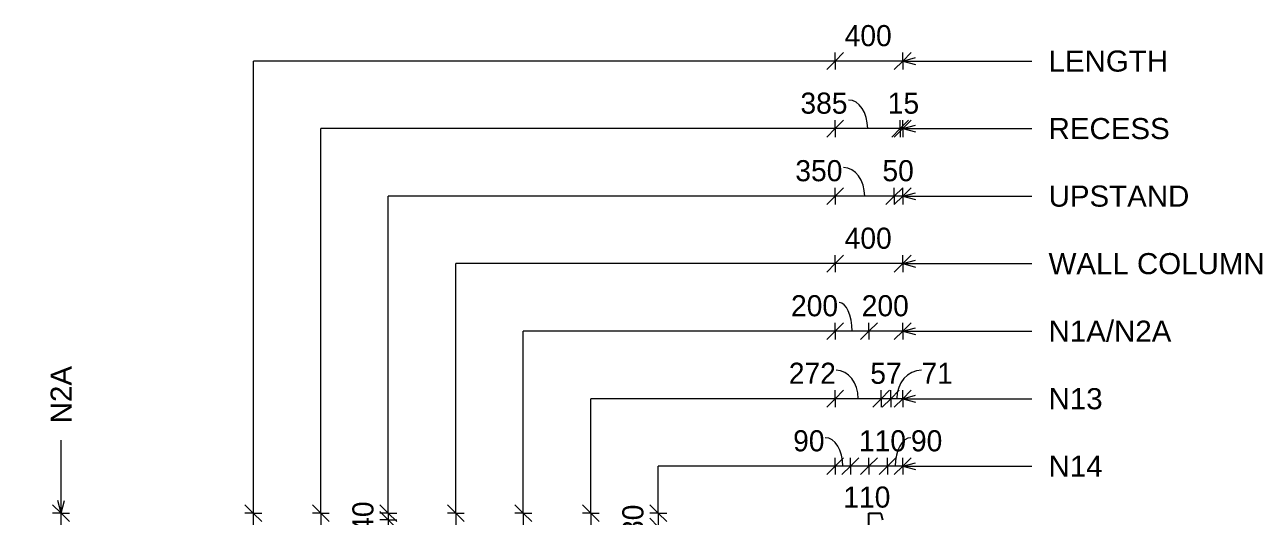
# Model space of a CAD drawing. Header units: millimetres. Extents: x -245 to 16264, y -2906 to 9309.
# Drawn here: x 8813 to 16147, y 3682 to 6593 of the extents above; entities that cross this region are included whole.
import ezdxf

# ---------------------------------------------------------------- set-up
doc = ezdxf.new("R2010")
doc.units = ezdxf.units.MM
for name, color, linetype, lineweight in [('A-ANNO-DIMS', 211, 'Continuous', 9), ('A-ANNO-DIMS-50', 211, 'Continuous', 9), ('A-DETL-MBND', 5, 'Continuous', 18), ('A-WALL', 113, 'Continuous', 25), ('G-ANNO-TEXT', 231, 'Continuous', 9)]:
    doc.layers.add(name, color=color, linetype=linetype, lineweight=lineweight)
doc.styles.add('Arial_1', font='arial.ttf', dxfattribs={"height": 125})
doc.styles.add('Nirmala UI Semilight', font='NirmalaS.ttf', dxfattribs={"height": 125})
doc.dimstyles.new('Arrow_Filled_-_2_5_NI_UI', dxfattribs={"dimscale": 304.8, "dimtxt": 130.920493, "dimasz": 0.328084, "dimexe": 0.164042, "dimexo": 0.0625, "dimgap": 0.164042, "dimtad": 1, "dimdec": 4, "dimzin": 0, "dimdsep": 46, "dimtxsty": 'Nirmala UI Semilight', "dimblk1": 'OBLIQUE', "dimblk2": 'OBLIQUE', "dimsah": 1, "dimcen": 0.09, "dimazin": 0, "dimtfac": 1, "dimtdec": 4, "dimtix": 1, "dimtmove": 1, "dimatfit": 3, "dimfxl": 0.164042, "dimfxlon": 1, "dimtvp": 1, "dimtolj": 1, "dimtzin": 0, "dimarcsym": 2})
doc.dimstyles.new('Arrow_Filled_-_2_5_NI_UI_1', dxfattribs={"dimscale": 304.8, "dimtxt": 130.920493, "dimasz": 0.328084, "dimexe": 0.164042, "dimexo": 0.0625, "dimgap": 0.164042, "dimtad": 1, "dimdec": 4, "dimzin": 0, "dimdsep": 46, "dimtxsty": 'Nirmala UI Semilight', "dimblk1": 'OBLIQUE', "dimblk2": 'OBLIQUE', "dimsah": 1, "dimcen": 0.09, "dimazin": 0, "dimtfac": 1, "dimtdec": 4, "dimtix": 1, "dimtmove": 0, "dimatfit": 3, "dimfxl": 0.164042, "dimfxlon": 1, "dimtvp": 1, "dimtolj": 1, "dimtzin": 0, "dimarcsym": 2})
doc.dimstyles.new('Arrow_Filled_-_2_5_NI_UI_2', dxfattribs={"dimscale": 304.8, "dimtxt": 130.920493, "dimasz": 0.328084, "dimexe": 0.164042, "dimexo": 0.0625, "dimgap": 0.164042, "dimtad": 1, "dimdec": 4, "dimzin": 0, "dimdsep": 46, "dimtxsty": 'Nirmala UI Semilight', "dimblk1": 'OBLIQUE', "dimblk2": 'OBLIQUE', "dimsah": 1, "dimcen": 0.09, "dimazin": 0, "dimtfac": 1, "dimtdec": 4, "dimtix": 1, "dimtmove": 2, "dimatfit": 3, "dimfxl": 0.164042, "dimfxlon": 1, "dimtvp": 1, "dimtolj": 1, "dimtzin": 0, "dimarcsym": 2})

# ---------------------------------------------------------------- blocks, each defined once
blk = doc.blocks.new('DIMBLOCK44-Elevation Front')
at = {"layer": 'A-ANNO-DIMS-50'}
for p, q in [((9027.5, 3700), (8977.5, 3750)), ((9027.5, 3700), (8977.5, 3700)), ((9027.5, 2120), (9027.5, 3700)), ((9027.5, 3700), (9077.5, 3650)), ((9027.5, 3700), (9077.5, 3700)), ((9027.5, 2120), (8977.5, 2170)), ((9027.5, 2120), (8977.5, 2120)), ((9027.5, 2120), (9077.5, 2070)), ((9027.5, 2120), (9077.5, 2120))]:
    blk.add_line(p, q, dxfattribs=at)
at = {"layer": 'A-ANNO-DIMS-50', "color": 0, "insert": (8814.4, 2733.9), "char_height": 125, "width": 422.754, "attachment_point": 1, "rotation": 90, "line_spacing_factor": 1.142579, "style": 'Nirmala UI Semilight'}
blk.add_mtext('1580', dxfattribs=at)
blk = doc.blocks.new('_Oblique')
at = {"color": 0, "linetype": 'ByBlock', "lineweight": -2}
blk.add_line((-0.5, -0.5), (0.5, 0.5), dxfattribs=at)
blk = doc.blocks.new('DIMBLOCK85-Elevation Right')
at = {"layer": 'A-ANNO-DIMS-50'}
for p, q in [((13926, 3978.2), (13876, 3928.2)), ((13926, 3978.2), (13976, 4028.2)), ((13926, 3978.2), (13926, 4028.2)), ((14016, 3978.2), (13926, 3978.2)), ((13926, 3978.2), (13926, 3928.2)), ((14016, 3978.2), (13966, 3928.2)), ((14016, 3978.2), (14066, 4028.2)), ((14016, 3978.2), (14016, 4028.2)), ((14016, 3978.2), (14016, 3928.2))]:
    blk.add_line(p, q, dxfattribs=at)
blk.add_ellipse((14064.8, 3978.2), major_axis=(0, 169), ratio=0.555106, start_param=0, end_param=1.570796, dxfattribs=at)
at = {"layer": 'A-ANNO-DIMS-50', "color": 0, "insert": (14064.8, 4191.3), "char_height": 125, "width": 228.516, "attachment_point": 1, "line_spacing_factor": 1.142579, "style": 'Nirmala UI Semilight'}
blk.add_mtext('90', dxfattribs=at)
blk = doc.blocks.new('DIMBLOCK86-Elevation Right')
at = {"layer": 'A-ANNO-DIMS-50'}
for p, q in [((13816, 3978.2), (13766, 3928.2)), ((13816, 3978.2), (13866, 4028.2)), ((13816, 3978.2), (13816, 4028.2)), ((13926, 3978.2), (13816, 3978.2)), ((13816, 3978.2), (13816, 3928.2)), ((13926, 3978.2), (13876, 3928.2)), ((13926, 3978.2), (13976, 4028.2)), ((13926, 3978.2), (13926, 4028.2)), ((13926, 3978.2), (13926, 3928.2))]:
    blk.add_line(p, q, dxfattribs=at)
at = {"layer": 'A-ANNO-DIMS-50', "color": 0, "insert": (13756.7, 4191.3), "char_height": 125, "width": 274.219, "attachment_point": 1, "line_spacing_factor": 1.142579, "style": 'Nirmala UI Semilight'}
blk.add_mtext('110', dxfattribs=at)
blk = doc.blocks.new('DIMBLOCK87-Elevation Right')
at = {"layer": 'A-ANNO-DIMS-50'}
for p, q in [((13706, 3978.2), (13656, 3928.2)), ((13706, 3978.2), (13756, 4028.2)), ((13706, 3978.2), (13706, 4028.2)), ((13816, 3978.2), (13706, 3978.2)), ((13706, 3978.2), (13706, 3928.2)), ((13816, 3978.2), (13766, 3928.2)), ((13816, 3978.2), (13866, 4028.2)), ((13816, 3978.2), (13816, 4028.2)), ((13816, 3978.2), (13816, 3928.2))]:
    blk.add_line(p, q, dxfattribs=at)
at = {"layer": 'A-ANNO-DIMS-50', "color": 0, "insert": (13664, 3858), "char_height": 125, "width": 274.219, "attachment_point": 1, "line_spacing_factor": 1.142579, "style": 'Nirmala UI Semilight'}
blk.add_mtext('110', dxfattribs=at)
blk = doc.blocks.new('DIMBLOCK88-Elevation Right')
at = {"layer": 'A-ANNO-DIMS-50'}
for p, q in [((13616, 3978.2), (13566, 3928.2)), ((13616, 3978.2), (13666, 4028.2)), ((13616, 3978.2), (13616, 4028.2)), ((13706, 3978.2), (13616, 3978.2)), ((13616, 3978.2), (13616, 3928.2)), ((13706, 3978.2), (13656, 3928.2)), ((13706, 3978.2), (13756, 4028.2)), ((13706, 3978.2), (13706, 4028.2)), ((13706, 3978.2), (13706, 3928.2))]:
    blk.add_line(p, q, dxfattribs=at)
blk.add_ellipse((13557.2, 3978.2), major_axis=(0, 169), ratio=0.613778, start_param=4.712389, end_param=6.283185, dxfattribs=at)
at = {"layer": 'A-ANNO-DIMS-50', "color": 0, "insert": (13366.8, 4191.3), "char_height": 125, "width": 228.516, "attachment_point": 1, "line_spacing_factor": 1.142579, "style": 'Nirmala UI Semilight'}
blk.add_mtext('90', dxfattribs=at)
blk = doc.blocks.new('DIMBLOCK89-Elevation Right')
at = {"layer": 'A-ANNO-DIMS-50'}
for p, q in [((12567.3, 3700), (12517.3, 3750)), ((12567.3, 3700), (12517.3, 3700)), ((12567.3, 3620), (12517.3, 3670)), ((12567.3, 3700), (12567.3, 3620)), ((12567.3, 3700), (12617.3, 3650)), ((12567.3, 3700), (12617.3, 3700)), ((12567.3, 3620), (12517.3, 3620)), ((12567.3, 3620), (12617.3, 3570)), ((12567.3, 3620), (12617.3, 3620))]:
    blk.add_line(p, q, dxfattribs=at)
at = {"layer": 'A-ANNO-DIMS-50', "color": 0, "insert": (12354.2, 3564.8), "char_height": 125, "width": 228.516, "attachment_point": 1, "rotation": 90, "line_spacing_factor": 1.142579, "style": 'Nirmala UI Semilight'}
blk.add_mtext('80', dxfattribs=at)
blk = doc.blocks.new('DIMBLOCK92-Elevation Right')
at = {"layer": 'A-ANNO-DIMS-50'}
for p, q in [((13816, 4778.2), (13766, 4728.2)), ((13816, 4778.2), (13866, 4828.2)), ((13816, 4778.2), (13816, 4828.2)), ((14016, 4778.2), (13816, 4778.2)), ((13816, 4778.2), (13816, 4728.2)), ((14016, 4778.2), (13966, 4728.2)), ((14016, 4778.2), (14066, 4828.2)), ((14016, 4778.2), (14016, 4828.2)), ((14016, 4778.2), (14016, 4728.2))]:
    blk.add_line(p, q, dxfattribs=at)
at = {"layer": 'A-ANNO-DIMS-50', "color": 0, "insert": (13773.1, 4991.3), "char_height": 125, "width": 342.774, "attachment_point": 1, "line_spacing_factor": 1.142579, "style": 'Nirmala UI Semilight'}
blk.add_mtext('200', dxfattribs=at)
blk = doc.blocks.new('DIMBLOCK93-Elevation Right')
at = {"layer": 'A-ANNO-DIMS-50'}
for p, q in [((13616, 4778.2), (13566, 4728.2)), ((13616, 4778.2), (13666, 4828.2)), ((13616, 4778.2), (13616, 4828.2)), ((13816, 4778.2), (13616, 4778.2)), ((13616, 4778.2), (13616, 4728.2)), ((13816, 4778.2), (13766, 4728.2)), ((13816, 4778.2), (13866, 4828.2)), ((13816, 4778.2), (13816, 4828.2)), ((13816, 4778.2), (13816, 4728.2))]:
    blk.add_line(p, q, dxfattribs=at)
blk.add_ellipse((13639.6, 4778.2), major_axis=(0, 169), ratio=0.451677, start_param=4.712389, end_param=6.283185, dxfattribs=at)
at = {"layer": 'A-ANNO-DIMS-50', "color": 0, "insert": (13354, 4991.3), "char_height": 125, "width": 342.774, "attachment_point": 1, "line_spacing_factor": 1.142579, "style": 'Nirmala UI Semilight'}
blk.add_mtext('200', dxfattribs=at)
blk = doc.blocks.new('DIMBLOCK94-Elevation Right')
at = {"layer": 'A-ANNO-DIMS-50'}
for p, q in [((11767.3, 3700), (11717.3, 3750)), ((11767.3, 3700), (11717.3, 3700)), ((11767.3, 3700), (11767.3, 2120)), ((11767.3, 3700), (11817.3, 3650)), ((11767.3, 3700), (11817.3, 3700)), ((11767.3, 2120), (11717.3, 2170)), ((11767.3, 2120), (11717.3, 2120)), ((11767.3, 2120), (11817.3, 2070)), ((11767.3, 2120), (11817.3, 2120))]:
    blk.add_line(p, q, dxfattribs=at)
at = {"layer": 'A-ANNO-DIMS-50', "color": 0, "insert": (11554.2, 2733.9), "char_height": 125, "width": 422.754, "attachment_point": 1, "rotation": 90, "line_spacing_factor": 1.142579, "style": 'Nirmala UI Semilight'}
blk.add_mtext('1580', dxfattribs=at)
blk = doc.blocks.new('DIMBLOCK97-Elevation Right')
at = {"layer": 'A-ANNO-DIMS-50'}
for p, q in [((13616, 5178.2), (13666, 5228.2)), ((13616, 5178.2), (13616, 5228.2)), ((14016, 5178.2), (14066, 5228.2)), ((14016, 5178.2), (14016, 5228.2)), ((13616, 5178.2), (13566, 5128.2)), ((14016, 5178.2), (13616, 5178.2)), ((13616, 5178.2), (13616, 5128.2)), ((14016, 5178.2), (13966, 5128.2)), ((14016, 5178.2), (14016, 5128.2))]:
    blk.add_line(p, q, dxfattribs=at)
at = {"layer": 'A-ANNO-DIMS-50', "color": 0, "insert": (13672, 5391.3), "char_height": 125, "width": 345.63, "attachment_point": 1, "line_spacing_factor": 1.142579, "style": 'Nirmala UI Semilight'}
blk.add_mtext('400', dxfattribs=at)
blk = doc.blocks.new('DIMBLOCK98-Elevation Right')
at = {"layer": 'A-ANNO-DIMS-50'}
for p, q in [((11367.3, 3700), (11317.3, 3750)), ((11367.3, 3700), (11317.3, 3700)), ((11367.3, 3700), (11367.3, 3040)), ((11367.3, 3700), (11417.3, 3650)), ((11367.3, 3700), (11417.3, 3700)), ((11367.3, 3040), (11317.3, 3090)), ((11367.3, 3040), (11317.3, 3040)), ((11367.3, 3040), (11417.3, 2990)), ((11367.3, 3040), (11417.3, 3040))]:
    blk.add_line(p, q, dxfattribs=at)
at = {"layer": 'A-ANNO-DIMS-50', "color": 0, "insert": (11154.2, 3227.2), "char_height": 125, "width": 342.774, "attachment_point": 1, "rotation": 90, "line_spacing_factor": 1.142579, "style": 'Nirmala UI Semilight'}
blk.add_mtext('660', dxfattribs=at)
blk = doc.blocks.new('DIMBLOCK100-Elevation Right')
at = {"layer": 'A-ANNO-DIMS-50'}
for p, q in [((13966, 5578.2), (13916, 5528.2)), ((13966, 5578.2), (14016, 5628.2)), ((13966, 5578.2), (13966, 5628.2)), ((14016, 5578.2), (13966, 5578.2)), ((13966, 5578.2), (13966, 5528.2)), ((14016, 5578.2), (13966, 5528.2)), ((14016, 5578.2), (14066, 5628.2)), ((14016, 5578.2), (14016, 5628.2)), ((14016, 5578.2), (14016, 5528.2))]:
    blk.add_line(p, q, dxfattribs=at)
at = {"layer": 'A-ANNO-DIMS-50', "color": 0, "insert": (13895.8, 5791.3), "char_height": 125, "width": 228.516, "attachment_point": 1, "line_spacing_factor": 1.142579, "style": 'Nirmala UI Semilight'}
blk.add_mtext('50', dxfattribs=at)
blk = doc.blocks.new('DIMBLOCK101-Elevation Right')
at = {"layer": 'A-ANNO-DIMS-50'}
for p, q in [((13616, 5578.2), (13566, 5528.2)), ((13616, 5578.2), (13666, 5628.2)), ((13616, 5578.2), (13616, 5628.2)), ((13966, 5578.2), (13616, 5578.2)), ((13616, 5578.2), (13616, 5528.2)), ((13966, 5578.2), (13916, 5528.2)), ((13966, 5578.2), (14016, 5628.2)), ((13966, 5578.2), (13966, 5628.2)), ((13966, 5578.2), (13966, 5528.2))]:
    blk.add_line(p, q, dxfattribs=at)
blk.add_ellipse((13665.2, 5578.2), major_axis=(0, 169), ratio=0.743923, start_param=4.712389, end_param=6.283185, dxfattribs=at)
at = {"layer": 'A-ANNO-DIMS-50', "color": 0, "insert": (13379.6, 5791.3), "char_height": 125, "width": 342.774, "attachment_point": 1, "line_spacing_factor": 1.142579, "style": 'Nirmala UI Semilight'}
blk.add_mtext('350', dxfattribs=at)
blk = doc.blocks.new('DIMBLOCK102-Elevation Right')
at = {"layer": 'A-ANNO-DIMS-50'}
for p, q in [((10967.3, 3700), (10917.3, 3750)), ((10967.3, 3660), (10917.3, 3710)), ((10967.3, 3700), (10917.3, 3700)), ((10967.3, 3700), (10967.3, 3660)), ((10967.3, 3700), (11017.3, 3650)), ((10967.3, 3700), (11017.3, 3700)), ((10967.3, 3660), (10917.3, 3660)), ((10967.3, 3660), (11017.3, 3610)), ((10967.3, 3660), (11017.3, 3660))]:
    blk.add_line(p, q, dxfattribs=at)
at = {"layer": 'A-ANNO-DIMS-50', "color": 0, "insert": (10754.2, 3583.6), "char_height": 125, "width": 231.372, "attachment_point": 1, "rotation": 90, "line_spacing_factor": 1.142579, "style": 'Nirmala UI Semilight'}
blk.add_mtext('40', dxfattribs=at)
blk = doc.blocks.new('DIMBLOCK103-Elevation Right')
at = {"layer": 'A-ANNO-DIMS-50'}
for p, q in [((10967.3, 3660), (10917.3, 3710)), ((10967.3, 3660), (10917.3, 3660)), ((10967.3, 3660), (10967.3, 3040)), ((10967.3, 3660), (11017.3, 3610)), ((10967.3, 3660), (11017.3, 3660)), ((10967.3, 3040), (10917.3, 3090)), ((10967.3, 3040), (10917.3, 3040)), ((10967.3, 3040), (11017.3, 2990)), ((10967.3, 3040), (11017.3, 3040))]:
    blk.add_line(p, q, dxfattribs=at)
at = {"layer": 'A-ANNO-DIMS-50', "color": 0, "insert": (10754.2, 3133.8), "char_height": 125, "width": 342.774, "attachment_point": 1, "rotation": 90, "line_spacing_factor": 1.142579, "style": 'Nirmala UI Semilight'}
blk.add_mtext('620', dxfattribs=at)
blk = doc.blocks.new('DIMBLOCK105-Elevation Right')
at = {"layer": 'A-ANNO-DIMS-50'}
for p, q in [((14001, 5978.2), (14051, 6028.2)), ((14001, 5978.2), (14001, 6028.2)), ((14016, 5978.2), (14066, 6028.2)), ((14016, 5978.2), (14016, 6028.2)), ((14001, 5978.2), (13951, 5928.2)), ((14016, 5978.2), (13966, 5928.2)), ((14016, 5978.2), (14001, 5978.2)), ((14001, 5978.2), (14001, 5928.2)), ((14016, 5978.2), (14016, 5928.2))]:
    blk.add_line(p, q, dxfattribs=at)
at = {"layer": 'A-ANNO-DIMS-50', "color": 0, "insert": (13927.5, 6191.3), "char_height": 125, "width": 194.238, "attachment_point": 1, "line_spacing_factor": 1.142579, "style": 'Nirmala UI Semilight'}
blk.add_mtext('15', dxfattribs=at)
blk = doc.blocks.new('DIMBLOCK106-Elevation Right')
at = {"layer": 'A-ANNO-DIMS-50'}
for p, q in [((13616, 5978.2), (13666, 6028.2)), ((13616, 5978.2), (13616, 6028.2)), ((14001, 5978.2), (14051, 6028.2)), ((14001, 5978.2), (14001, 6028.2)), ((13616, 5978.2), (13566, 5928.2)), ((14001, 5978.2), (13616, 5978.2)), ((13616, 5978.2), (13616, 5928.2)), ((14001, 5978.2), (13951, 5928.2)), ((14001, 5978.2), (14001, 5928.2))]:
    blk.add_line(p, q, dxfattribs=at)
blk.add_ellipse((13695.4, 5978.2), major_axis=(0, 169), ratio=0.66886, start_param=4.712389, end_param=6.283185, dxfattribs=at)
at = {"layer": 'A-ANNO-DIMS-50', "color": 0, "insert": (13409.8, 6191.3), "char_height": 125, "width": 342.774, "attachment_point": 1, "line_spacing_factor": 1.142579, "style": 'Nirmala UI Semilight'}
blk.add_mtext('385', dxfattribs=at)
blk = doc.blocks.new('DIMBLOCK107-Elevation Right')
at = {"layer": 'A-ANNO-DIMS-50'}
for p, q in [((10567.3, 3700), (10517.3, 3750)), ((10567.3, 3700), (10517.3, 3700)), ((10567.3, 3700), (10567.3, 1659.6)), ((10567.3, 3700), (10617.3, 3650)), ((10567.3, 3700), (10617.3, 3700)), ((10567.3, 1659.6), (10517.3, 1709.6)), ((10567.3, 1659.6), (10517.3, 1659.6)), ((10567.3, 1659.6), (10617.3, 1609.6)), ((10567.3, 1659.6), (10617.3, 1659.6))]:
    blk.add_line(p, q, dxfattribs=at)
at = {"layer": 'A-ANNO-DIMS-50', "color": 0, "insert": (10354.2, 2488.2), "char_height": 125, "width": 459.888, "attachment_point": 1, "rotation": 90, "line_spacing_factor": 1.142579, "style": 'Nirmala UI Semilight'}
blk.add_mtext('2040', dxfattribs=at)
blk = doc.blocks.new('DIMBLOCK109-Elevation Right')
at = {"layer": 'A-ANNO-DIMS-50'}
for p, q in [((10167.3, 3700), (10117.3, 3750)), ((10167.3, 3700), (10117.3, 3700)), ((10167.3, 3700), (10167.3, -1395)), ((10167.3, 3700), (10217.3, 3650)), ((10167.3, 3700), (10217.3, 3700)), ((10167.3, -1395), (10117.3, -1345)), ((10167.3, -1395), (10117.3, -1395)), ((10167.3, -1395), (10217.3, -1445)), ((10167.3, -1395), (10217.3, -1395))]:
    blk.add_line(p, q, dxfattribs=at)
at = {"layer": 'A-ANNO-DIMS-50', "color": 0, "insert": (9954.2, 962.1), "char_height": 125, "width": 457.032, "attachment_point": 1, "rotation": 90, "line_spacing_factor": 1.142579, "style": 'Nirmala UI Semilight'}
blk.add_mtext('5095', dxfattribs=at)
blk = doc.blocks.new('DIMBLOCK110-Elevation Right')
at = {"layer": 'A-ANNO-DIMS-50'}
for p, q in [((13616, 6378.2), (13666, 6428.2)), ((13616, 6378.2), (13616, 6428.2)), ((14016, 6378.2), (14066, 6428.2)), ((14016, 6378.2), (14016, 6428.2)), ((13616, 6378.2), (13566, 6328.2)), ((14016, 6378.2), (13616, 6378.2)), ((13616, 6378.2), (13616, 6328.2)), ((14016, 6378.2), (13966, 6328.2)), ((14016, 6378.2), (14016, 6328.2))]:
    blk.add_line(p, q, dxfattribs=at)
at = {"layer": 'A-ANNO-DIMS-50', "color": 0, "insert": (13672, 6591.3), "char_height": 125, "width": 345.63, "attachment_point": 1, "line_spacing_factor": 1.142579, "style": 'Nirmala UI Semilight'}
blk.add_mtext('400', dxfattribs=at)
blk = doc.blocks.new('DIMBLOCK118-Elevation Right')
at = {"layer": 'A-ANNO-DIMS-50'}
for p, q in [((13945.2, 4378.2), (13995.2, 4428.2)), ((13945.2, 4378.2), (13945.2, 4428.2)), ((14016, 4378.2), (14066, 4428.2)), ((14016, 4378.2), (14016, 4428.2)), ((13945.2, 4378.2), (13895.2, 4328.2)), ((14016, 4378.2), (13945.2, 4378.2)), ((13945.2, 4378.2), (13945.2, 4328.2)), ((14016, 4378.2), (13966, 4328.2)), ((14016, 4378.2), (14016, 4328.2))]:
    blk.add_line(p, q, dxfattribs=at)
blk.add_ellipse((14127.2, 4378.2), major_axis=(0, 169), ratio=0.867282, start_param=0, end_param=1.570796, dxfattribs=at)
at = {"layer": 'A-ANNO-DIMS-50', "color": 0, "insert": (14127.2, 4591.3), "char_height": 125, "width": 188.526, "attachment_point": 1, "line_spacing_factor": 1.142579, "style": 'Nirmala UI Semilight'}
blk.add_mtext('71', dxfattribs=at)
blk = doc.blocks.new('DIMBLOCK119-Elevation Right')
at = {"layer": 'A-ANNO-DIMS-50'}
for p, q in [((13888.4, 4378.2), (13938.4, 4428.2)), ((13888.4, 4378.2), (13888.4, 4428.2)), ((13945.2, 4378.2), (13995.2, 4428.2)), ((13945.2, 4378.2), (13945.2, 4428.2)), ((13888.4, 4378.2), (13838.4, 4328.2)), ((13945.2, 4378.2), (13888.4, 4378.2)), ((13888.4, 4378.2), (13888.4, 4328.2)), ((13945.2, 4378.2), (13895.2, 4328.2)), ((13945.2, 4378.2), (13945.2, 4328.2))]:
    blk.add_line(p, q, dxfattribs=at)
at = {"layer": 'A-ANNO-DIMS-50', "color": 0, "insert": (13824, 4591.3), "char_height": 125, "width": 222.803, "attachment_point": 1, "line_spacing_factor": 1.142579, "style": 'Nirmala UI Semilight'}
blk.add_mtext('57', dxfattribs=at)
blk = doc.blocks.new('DIMBLOCK120-Elevation Right')
at = {"layer": 'A-ANNO-DIMS-50'}
for p, q in [((13616, 4378.2), (13666, 4428.2)), ((13616, 4378.2), (13616, 4428.2)), ((13888.4, 4378.2), (13938.4, 4428.2)), ((13888.4, 4378.2), (13888.4, 4428.2)), ((13616, 4378.2), (13566, 4328.2)), ((13888.4, 4378.2), (13616, 4378.2)), ((13616, 4378.2), (13616, 4328.2)), ((13888.4, 4378.2), (13838.4, 4328.2)), ((13888.4, 4378.2), (13888.4, 4328.2))]:
    blk.add_line(p, q, dxfattribs=at)
blk.add_ellipse((13622, 4378.2), major_axis=(0, 169), ratio=0.770192, start_param=4.712389, end_param=6.283185, dxfattribs=at)
at = {"layer": 'A-ANNO-DIMS-50', "color": 0, "insert": (13341.1, 4591.3), "char_height": 125, "width": 337.061, "attachment_point": 1, "line_spacing_factor": 1.142579, "style": 'Nirmala UI Semilight'}
blk.add_mtext('272', dxfattribs=at)
blk = doc.blocks.new('DIMBLOCK121-Elevation Right')
at = {"layer": 'A-ANNO-DIMS-50'}
for p, q in [((12167.3, 3700), (12117.3, 3750)), ((12167.3, 3700), (12117.3, 3700)), ((12167.3, 3700), (12167.3, -383)), ((12167.3, 3700), (12217.3, 3650)), ((12167.3, 3700), (12217.3, 3700)), ((12167.3, -383), (12117.3, -333)), ((12167.3, -383), (12117.3, -383)), ((12167.3, -383), (12217.3, -433)), ((12167.3, -383), (12217.3, -383))]:
    blk.add_line(p, q, dxfattribs=at)
at = {"layer": 'A-ANNO-DIMS-50', "color": 0, "insert": (11954.2, 1466.9), "char_height": 125, "width": 459.888, "attachment_point": 1, "rotation": 90, "line_spacing_factor": 1.142579, "style": 'Nirmala UI Semilight'}
blk.add_mtext('4083', dxfattribs=at)

msp = doc.modelspace()

# ---------------------------------------------------------------- linework, layer by layer
at = {"layer": 'A-DETL-MBND'}
for p, q in [((10167.32299, 3700), (10167.32299, 6378.19125)), ((13615.96608, 6378.19125), (10167.32299, 6378.19125)), ((10567.32299, 3700), (10567.32299, 5978.19125)), ((13615.96608, 5978.19125), (10567.32299, 5978.19125)), ((10967.32299, 3700), (10967.32299, 5578.19125)), ((13615.96608, 5578.19125), (10967.32299, 5578.19125)), ((11367.32299, 3700), (11367.32299, 5178.19125)), ((13615.96608, 5178.19125), (11367.32299, 5178.19125)), ((11767.32299, 3700), (11767.32299, 4778.19125)), ((13615.96608, 4778.19125), (11767.32299, 4778.19125)), ((12167.32299, 3700), (12167.32299, 4378.19125)), ((13615.96608, 4378.19125), (12167.32299, 4378.19125)), ((12567.32299, 3700), (12567.32299, 3978.19125)), ((13615.96608, 3978.19125), (12567.32299, 3978.19125))]:
    msp.add_line(p, q, dxfattribs=at)
at = {"layer": 'A-WALL'}
for p, q in [((13815.96608, 3620), (13815.96608, 3700)), ((13815.96608, 3700), (13885.9638, 3700)), ((13885.9638, 3700), (13895.9638, 3660))]:
    msp.add_line(p, q, dxfattribs=at)
at = {"layer": 'G-ANNO-TEXT', "color": 250}
for p, q in [((14015.93427, 6378.18903), (14090.93427, 6398.28522)), ((14015.93427, 6378.18903), (14090.93427, 6358.09284)), ((14015.93427, 6378.18903), (14780.55125, 6378.18903)), ((14015.93427, 5978.18903), (14090.93427, 5998.28522)), ((14015.93427, 5978.18903), (14090.93427, 5958.09284)), ((14015.93427, 5978.18903), (14780.55125, 5978.18903)), ((14015.93427, 5578.18903), (14090.93427, 5598.28522)), ((14015.93427, 5578.18903), (14090.93427, 5558.09284)), ((14015.93427, 5578.18903), (14780.55125, 5578.18903)), ((14015.93427, 5178.18903), (14090.93427, 5198.28522)), ((14015.93427, 5178.18903), (14090.93427, 5158.09284)), ((14015.93427, 5178.18903), (14780.55125, 5178.18903)), ((14015.93427, 4778.18903), (14090.93427, 4798.28522)), ((14015.93427, 4778.18903), (14090.93427, 4758.09284)), ((14015.93427, 4778.18903), (14780.55125, 4778.18903)), ((14015.93427, 4378.18903), (14090.93427, 4398.28522)), ((14015.93427, 4378.18903), (14090.93427, 4358.09284)), ((14015.93427, 4378.18903), (14780.55125, 4378.18903)), ((9028.30918, 3699.79135), (9028.30918, 4132.42541)), ((14015.93427, 3978.18903), (14090.93427, 3998.28522)), ((14015.93427, 3978.18903), (14090.93427, 3958.09284)), ((14015.93427, 3978.18903), (14780.55125, 3978.18903)), ((9028.30918, 3699.79135), (9008.21299, 3774.79135)), ((9028.30918, 3699.79135), (9048.40537, 3774.79135))]:
    msp.add_line(p, q, dxfattribs=at)

# ---------------------------------------------------------------- texts
at = {"layer": 'G-ANNO-TEXT', "color": 7, "char_height": 125, "attachment_point": 1, "style": 'Arial_1'}
for s, insert, width in [('LENGTH', (14880.55125, 6440.68903), 857.805625), ('RECESS', (14880.55125, 6040.68903), 865.8225), ('UPSTAND', (14880.55125, 5640.68903), 1010.12625), ('WALL COLUMN', (14880.55125, 5240.68903), 1551.2653125), ('N1A/N2A', (14880.55125, 4840.68903), 877.8478125), ('N13', (14880.55125, 4440.68903), 384.81), ('N14', (14880.55125, 4040.68903), 384.81)]:
    msp.add_mtext(s, dxfattribs=dict(at, insert=insert, width=width))
at = {"layer": 'G-ANNO-TEXT', "color": 7, "insert": (8965.80918, 4232.42541), "char_height": 125, "width": 408.860625, "attachment_point": 1, "rotation": 90, "style": 'Arial_1'}
msp.add_mtext('N2A', dxfattribs=at)

# ---------------------------------------------------------------- dimensions: what is measured, and where the dimension line sits
at = {"layer": 'A-ANNO-DIMS'}
for base, p1, p2, override, picture, middle in [((13615.96608, 6378.19125), (14015.96608, 6328.19125), (13615.96608, 6328.19125), {"dimpost": '<>', "dimfxl": 400}, 'DIMBLOCK110-Elevation Right', (13815.96608, 6492.7833)), ((14000.96608, 5978.19125), (14015.96608, 5928.19125), (14000.96608, 5928.19125), {"dimpost": '<>', "dimfxl": 15}, 'DIMBLOCK105-Elevation Right', (14008.46608, 6093.13197)), ((13965.96608, 5578.19125), (14015.96608, 5528.19125), (13965.96608, 5528.19125), {"dimpost": '<>', "dimfxl": 50}, 'DIMBLOCK100-Elevation Right', (13990.96608, 5692.7833)), ((13615.96608, 5178.19125), (14015.96608, 5128.19125), (13615.96608, 5128.19125), {"dimpost": '<>', "dimfxl": 400}, 'DIMBLOCK97-Elevation Right', (13815.96608, 5292.7833)), ((13815.96608, 4778.19125), (14015.96608, 4728.19125), (13815.96608, 4728.19125), {"dimpost": '<>', "dimfxl": 200}, 'DIMBLOCK92-Elevation Right', (13915.96608, 4892.7833)), ((13888.361302, 4378.191249), (13945.23875, 4328.191249), (13888.361302, 4328.191249), {"dimpost": '<>', "dimfxl": 56.877448}, 'DIMBLOCK119-Elevation Right', (13916.800026, 4491.737274)), ((13815.96608, 3978.19125), (13925.96608, 3928.19125), (13815.96608, 3928.19125), {"dimpost": '<>', "dimfxl": 110}, 'DIMBLOCK86-Elevation Right', (13870.96608, 4093.13197))]:
    dim = msp.add_linear_dim(base=base, p1=p1, p2=p2, dimstyle='Arrow_Filled_-_2_5_NI_UI_1', override=override, dxfattribs=at)
    dim.commit()
    dim.dimension.update_dxf_attribs({"geometry": picture, "text_midpoint": middle})
for base, p1, p2, dimstyle, override, picture, middle in [((13615.96608, 5978.19125), (14000.96608, 5928.19125), (13615.96608, 5928.19125), 'Arrow_Filled_-_2_5_NI_UI', {"dimpost": '<>', "dimfxl": 385}, 'DIMBLOCK106-Elevation Right', (13581.1584, 6107.94388)), ((13615.96608, 5578.19125), (13965.96608, 5528.19125), (13615.96608, 5528.19125), 'Arrow_Filled_-_2_5_NI_UI', {"dimpost": '<>', "dimfxl": 350}, 'DIMBLOCK101-Elevation Right', (13550.9714, 5707.94388)), ((13615.96608, 4778.19125), (13815.96608, 4728.19125), (13615.96608, 4728.19125), 'Arrow_Filled_-_2_5_NI_UI', {"dimpost": '<>', "dimfxl": 200}, 'DIMBLOCK93-Elevation Right', (13525.36631, 4907.94388)), ((13615.96608, 4378.19125), (13888.3613, 4328.19125), (13615.96608, 4328.19125), 'Arrow_Filled_-_2_5_NI_UI', {"dimpost": '<>', "dimfxl": 272.395223}, 'DIMBLOCK120-Elevation Right', (13509.63331, 4507.94388)), ((13945.23875, 4378.19125), (14015.96608, 4328.19125), (13945.23875, 4328.19125), 'Arrow_Filled_-_2_5_NI_UI', {"dimpost": '<>', "dimfxl": 70.727329}, 'DIMBLOCK118-Elevation Right', (14221.45204, 4507.94388)), ((13615.96608, 3978.19125), (13705.96608, 3928.19125), (13615.96608, 3928.19125), 'Arrow_Filled_-_2_5_NI_UI', {"dimpost": '<>', "dimfxl": 90}, 'DIMBLOCK88-Elevation Right', (13481.05424, 4107.94388)), ((13925.96608, 3978.19125), (14015.96608, 3928.19125), (13925.96608, 3928.19125), 'Arrow_Filled_-_2_5_NI_UI', {"dimpost": '<>', "dimfxl": 90}, 'DIMBLOCK85-Elevation Right', (14179.04725, 4107.94388)), ((13705.96608, 3978.19125), (13815.96608, 3928.19125), (13705.96608, 3928.19125), 'Arrow_Filled_-_2_5_NI_UI_2', {"dimpost": '<>', "dimfxl": 110}, 'DIMBLOCK87-Elevation Right', (13801.08066, 3774.62947))]:
    dim = msp.add_linear_dim(base=base, p1=p1, p2=p2, dimstyle=dimstyle, override=override, dxfattribs=at)
    dim.commit()
    dim.dimension.update_dxf_attribs({"geometry": picture, "text_midpoint": middle, "dimtype": 160})
for base, p1, p2, override, picture, middle in [((10967.32299, 3660), (11017.32299, 3700), (11017.32299, 3660), {"dimpost": '<>', "dimfxl": 40}, 'DIMBLOCK102-Elevation Right', (10852.73094, 3680)), ((9027.49621, 3700), (8977.49621, 2120), (8977.49621, 3700), {"dimpost": '<>', "dimfxl": 1580}, 'DIMBLOCK44-Elevation Front', (8912.55548, 2910)), ((10167.32299, -1395), (10217.32299, 3700), (10217.32299, -1395), {"dimpost": '<>', "dimfxl": 5095}, 'DIMBLOCK109-Elevation Right', (10052.68736, 1152.5)), ((10567.32299, 1659.59764), (10617.32299, 3700), (10617.32299, 1659.59764), {"dimpost": '<>', "dimfxl": 2040.402361}, 'DIMBLOCK107-Elevation Right', (10452.73094, 2679.79882)), ((11367.32299, 3040), (11417.32299, 3700), (11417.32299, 3040), {"dimpost": '<>', "dimfxl": 660}, 'DIMBLOCK98-Elevation Right', (11252.68736, 3370)), ((11767.32299, 2120), (11817.32299, 3700), (11817.32299, 2120), {"dimpost": '<>', "dimfxl": 1580}, 'DIMBLOCK94-Elevation Right', (11652.38227, 2910)), ((12167.32299, -383), (12217.32299, 3700), (12217.32299, -383), {"dimpost": '<>', "dimfxl": 4083}, 'DIMBLOCK121-Elevation Right', (12052.68736, 1658.5)), ((12567.32299, 3620), (12617.32299, 3700), (12617.32299, 3620), {"dimpost": '<>', "dimfxl": 80}, 'DIMBLOCK89-Elevation Right', (12452.73094, 3660))]:
    dim = msp.add_linear_dim(base=base, p1=p1, p2=p2, angle=90, dimstyle='Arrow_Filled_-_2_5_NI_UI_1', override=override, dxfattribs=at)
    dim.commit()
    dim.dimension.update_dxf_attribs({"geometry": picture, "text_midpoint": middle})
dim = msp.add_linear_dim(base=(10967.32299, 3040), p1=(11017.32299, 3660), p2=(11017.32299, 3040), angle=90, dimstyle='Arrow_Filled_-_2_5_NI_UI_2', override={"dimpost": '<>', "dimfxl": 620}, dxfattribs=at)
dim.commit()
dim.dimension.update_dxf_attribs({"geometry": 'DIMBLOCK103-Elevation Right', "text_midpoint": (10837.57036, 3305.20544), "dimtype": 160, "text_rotation": 90})

doc.saveas('drawing.dxf')
